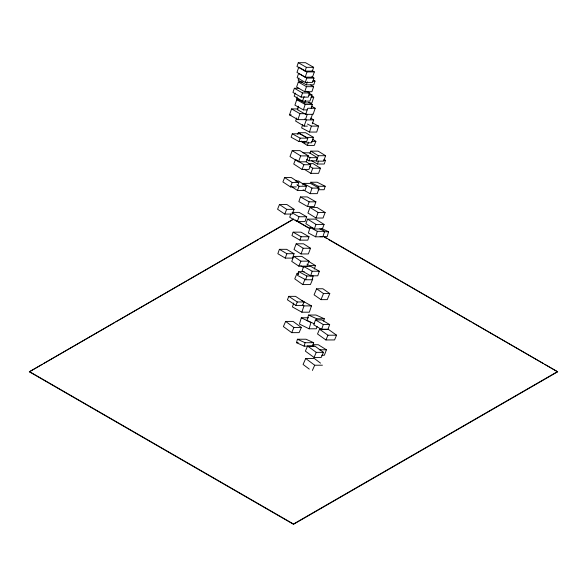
<?xml version="1.0" encoding="UTF-8"?>
<svg xmlns="http://www.w3.org/2000/svg" width="587" height="587" viewBox="0 0 587 587"><rect width="100%" height="100%" fill="white"/><g stroke="black" fill="none" stroke-linecap="round" stroke-linejoin="round"><path stroke-width="0.88" d="M323.664 321.096L324.295 318.756L316.004 315.021L308.505 315.043L307.03 320.509L314.493 323.87M316.371 320.341L316.789 318.778L324.295 318.756M296.494 342.683L297.426 339.249L306.032 339.227L313.663 342.698L312.724 346.125L304.125 346.147L296.494 342.683L298.211 342.676M304.125 346.147L305.057 342.713L313.663 342.698M321.705 228.475L328.573 231.762L327.172 236.642L320.084 236.649M308.586 317.772L301.307 317.78L299.451 324.075L309.085 328.801L316.364 328.793L317.061 326.438M309.085 328.801L310.934 322.512L301.307 317.78M317.78 188.001L318.308 186.27L325.176 186.27L324.134 189.726L318.117 189.726M302.709 124.517L301.63 127.922L309.496 132.06L316.709 132.06L318.594 126.102L312.306 122.793M309.496 132.06L311.374 126.102L318.594 126.102M312.834 227.507L310.097 227.507L308.366 232.995L315.601 236.81L322.894 236.81L324.626 231.322L319.805 228.776M315.601 236.81L317.332 231.322L324.626 231.322M298.746 271.649L297.536 275.406L305.658 279.764L312.027 279.764L313.238 276.007L306.869 276.007L298.746 271.649L304.205 271.649M305.658 279.764L306.869 276.007M302.819 184.971L303.332 183.379L310.406 183.379L319.064 188.089L317.251 193.651L310.178 193.659L303.097 189.799M310.178 193.659L311.998 188.089L319.064 188.089M292.26 133.814L291.137 137.226L299.032 141.562L306.678 141.562L307.801 138.143L299.898 133.807L292.26 133.814L300.155 138.143L307.801 138.143M299.032 141.562L300.155 138.143M297.132 96.87L296.589 98.513L304.69 102.974L311.851 102.974L313.752 97.215L311.543 95.997M304.69 102.974L305.504 100.502M310.67 119.55L312.504 114.054M311.352 160.611L317.494 164.022L318.47 161.095M323.936 159.503L325.469 160.361L324.251 164.022L317.494 164.022M293.727 302.987L292.414 306.92L301.865 312.196L309.349 312.196L311.462 305.9L302.004 300.625M301.865 312.196L303.971 305.9L311.462 305.9M299.473 99.724L296.743 99.724L294.923 105.139L303.376 109.879L307.008 109.879M298.445 106.144L297.279 109.615L305.724 114.34L313.12 114.34L315.16 108.265L311.323 106.115M303.376 109.879L305.196 104.464L312.467 104.464L311.169 108.331M305.724 114.34L307.764 108.265L315.16 108.265M298.915 77.99L298.159 80.236L306.355 84.851L313.737 84.851L314.999 81.109L313.509 80.272M306.355 84.851L307.361 81.857M307.199 114.531L305.467 119.638L297.925 119.638L289.523 114.883L291.548 108.925L298.255 108.925M297.925 119.638L299.942 113.68L305.812 113.68M300.463 196.909L298.864 201.62L307.522 206.529L314.28 206.529L315.879 201.825L307.221 196.909L300.463 196.909L309.122 201.825L315.879 201.825M307.522 206.529L309.122 201.825M303.648 266.403L302.1 270.974L310.64 275.802L317.772 275.802L319.321 271.238L310.78 266.403L303.648 266.403L312.189 271.238L319.321 271.238M310.64 275.802L312.189 271.238M298.284 62.692L296.978 66.5L305.071 71.122L312.335 71.122L313.641 67.322L305.548 62.692L298.284 62.692L306.377 67.322L313.641 67.322M305.071 71.122L306.377 67.322M293.118 232.158L291.952 235.563L299.942 240.142L307.823 240.142L308.997 236.737L301.006 232.158L293.118 232.158L301.109 236.737L308.997 236.737M299.942 240.142L301.109 236.737M298.856 88.263L294.38 88.263L292.942 92.416L301.094 97.112L308.263 97.112L309.701 92.959L306.737 91.249M302.819 81.997L298.343 81.997L296.604 87.037L304.726 91.719L311.888 91.719L313.627 86.678L310.677 84.976M301.094 97.112L302.532 92.959L309.701 92.959M304.726 91.719L306.465 86.678L313.627 86.678M290.822 213.998L289.699 217.227L297.286 221.6L305.013 221.6L306.685 216.75L299.106 212.384L292.238 212.384M297.286 221.6L298.966 216.75L306.685 216.75M305.277 82.407L306.766 78.093L313.986 78.093L312.497 82.407L305.277 82.407L297.132 77.711L298.622 73.397L306.766 78.093M305.189 77.168L307.023 71.907L314.339 71.907L312.504 77.168L305.189 77.168L296.985 72.399L298.812 67.138L307.023 71.907M297.77 134.276L298.321 132.721L305.622 132.721L313.539 137.373L311.624 142.802L304.315 142.802L301.439 141.115M304.315 142.802L304.866 141.254M315.468 319.937L313.744 324.816L321.595 329.439L327.935 329.439L329.659 324.56L321.808 319.937L315.468 319.937L323.32 324.56L329.659 324.56M321.595 329.439L323.32 324.56M279.405 249.321L277.849 253.716L285.275 258.104L292.495 258.104L294.058 253.709L286.632 249.321L279.405 249.321L286.83 253.709L294.058 253.709M285.275 258.104L286.83 253.709M295.276 93.084L294.182 96.129L302.488 101.118L309.87 101.118L312.071 95.021L308.292 92.753M302.488 101.118L304.132 96.547M296.721 117.943L295.599 121.047L304.081 126.139L307.361 126.139M304.081 126.139L306.319 119.924L313.693 119.924L312.299 123.806M314.287 269.037L315.527 265.588L308.593 261.435M309.943 153.449L310.794 151.123L318.088 151.123L325.616 155.709L323.635 161.139L316.342 161.146L318.33 155.709L325.616 155.709M308.901 160.838L310.053 157.69L317.457 157.69L316.305 160.831L308.901 160.838L306.722 159.503M306.209 161.807L308.41 155.893L299.913 150.639L292.201 150.639L290.007 156.553L298.497 161.807L306.209 161.807L310.772 164.727L308.953 169.416L302.056 169.416L293.727 164.015L295.547 159.334M298.497 161.807L300.691 155.9L308.41 155.893M310.846 173.341L312.754 168.212L320.473 168.212L318.565 173.341L310.846 173.341L304.183 169.21M310.002 207.446L307.933 213.008L316.041 218.026L323.048 218.026L325.117 212.465L317.017 207.438L310.002 207.446L318.11 212.465L325.117 212.465M316.041 218.026L318.11 212.465M312.864 344.716L318.257 344.716L326.416 349.779L324.369 355.26L321.676 355.26M307.581 219.12L305.871 223.676L314.316 228.974L322.351 228.974L324.068 224.417L315.615 219.12L307.581 219.12L316.033 224.425L324.068 224.417M314.316 228.974L316.033 224.425M296.186 243.803L294.021 249.49L301.036 253.951L308.351 253.944L310.523 248.257L303.508 243.796L296.186 243.803L303.2 248.264L310.523 248.257M301.036 253.951L303.2 248.264M300.97 141.342L307.309 145.415L308.557 142.171M312.335 139.09L315.857 141.357L314.294 145.415L307.309 145.415M302.056 169.416L303.875 164.734L310.772 164.727M297.44 190.452L299.084 186.27L306.553 186.262L304.91 190.445L297.44 190.452L290.858 186.138M297.734 185.448L298.886 182.52L291.313 177.545L284.644 177.553L282.912 181.941L290.484 186.915L296.325 186.908M290.484 186.915L292.216 182.528L298.886 182.52M288.782 296.362L287.417 299.81L295.892 305.416L302.665 305.409L304.029 301.96L295.547 296.354L288.782 296.362L297.257 301.967L304.029 301.96M295.892 305.416L297.257 301.967M293.742 256.394L291.739 261.391L298.871 266.168L306.972 266.16L308.975 261.156L301.835 256.387L293.742 256.394L300.874 261.171L308.975 261.156M298.871 266.168L300.874 261.171M279.463 204.525L277.57 209.236L284.768 214.064L292.172 214.057L294.065 209.346L286.874 204.518L279.463 204.525L286.661 209.354L294.065 209.346M284.768 214.064L286.661 209.354M316.613 288.775L314.089 294.835L320.979 299.641L327.245 299.627L329.777 293.566L322.887 288.76L316.613 288.775L323.503 293.581L329.777 293.566M320.979 299.641L323.503 293.581M319.533 329.234L317.516 333.974L325.924 339.961L334.546 339.939L336.564 335.199L328.162 329.212L319.533 329.234L327.942 335.221L336.564 335.199M325.924 339.961L327.942 335.221M298.805 273.293L297.11 273.3L294.747 278.847L302.782 284.585L310.406 284.563L312.776 279.023M302.782 284.585L305.152 279.038M307.573 346.059L305.365 351.143L314.052 357.439L321.258 357.417L323.466 352.332L314.779 346.037L307.573 346.059L316.254 352.354L323.466 352.332M314.052 357.439L316.254 352.354M285.642 321.419L283.382 326.57L291.68 332.653L299.091 332.631L301.351 327.48L293.052 321.397L285.642 321.419L293.933 327.509L301.351 327.48M291.68 332.653L293.933 327.509M320.524 363.126L314.309 358.466L305.732 358.503L303.068 364.454L309.276 369.106M312.372 370.434L314.705 365.231L322.424 365.202M323.642 236.414L557.65 371.798L293.5 524.308L29.35 371.798L293.5 219.017M29.35 371.798L42.044 364.468M43.629 363.558L114.23 322.799M115.815 321.881L186.409 281.122M188.001 280.204L258.596 239.445M260.18 238.527L293.5 219.296M29.35 371.52L293.5 524.022L557.65 371.52M324.141 231.77L328.573 231.762M312.541 81.109L314.999 81.109M308.784 95.021L312.071 95.021M311.066 97.215L313.752 97.215M289.523 114.883L291.203 114.883M313.539 137.373L306.231 137.373L298.321 132.721M311.492 141.357L315.857 141.357M302.877 152.811L309.459 152.811L317.457 157.69M323.782 160.361L325.469 160.361M308.777 163.626L313.069 163.626L320.473 168.212M295.195 180.994L298.519 180.987L306.553 186.262M315.527 265.588L309.283 265.588L306.972 264.209M319.218 349.779L326.416 349.779M308.505 315.043L316.789 318.778M297.426 339.249L305.057 342.713M325.176 186.27L317.185 182.227L310.318 182.234L318.308 186.27M307.441 124.033L311.374 126.102M310.097 227.507L317.332 231.322M303.332 183.379L311.998 188.089M302.4 305.02L303.971 305.9M308.63 102.307L312.467 104.464M296.743 99.724L305.196 104.464M291.548 108.925L299.942 113.68M311.763 76.816L313.986 78.093M298.343 81.997L306.465 86.678M294.38 88.263L302.532 92.959M292.135 212.817L298.966 216.75M295.085 219.927L310.156 228.629M298.262 222.04L308.571 227.998M324.435 237.155L326.82 238.527M328.404 239.445L398.999 280.204M400.591 281.122L471.185 321.881M472.77 322.799L543.371 363.558M544.956 364.468L557.65 371.798M312.101 70.609L314.339 71.907M310.611 118.075L313.693 119.924M304.77 119L306.319 119.924M300.801 265.742L303.883 267.591M310.794 151.123L318.33 155.709M307.874 156.362L310.053 157.69M292.201 150.639L300.691 155.9M309.789 166.378L312.754 168.212M312.548 345.633L314.03 346.557M296.303 159.825L297.822 160.801M299.333 161.785L303.875 164.734M296.89 184.832L299.084 186.27M284.644 177.553L292.216 182.528M297.11 273.3L298.578 274.342M305.732 358.503L314.705 365.231"/></g></svg>
